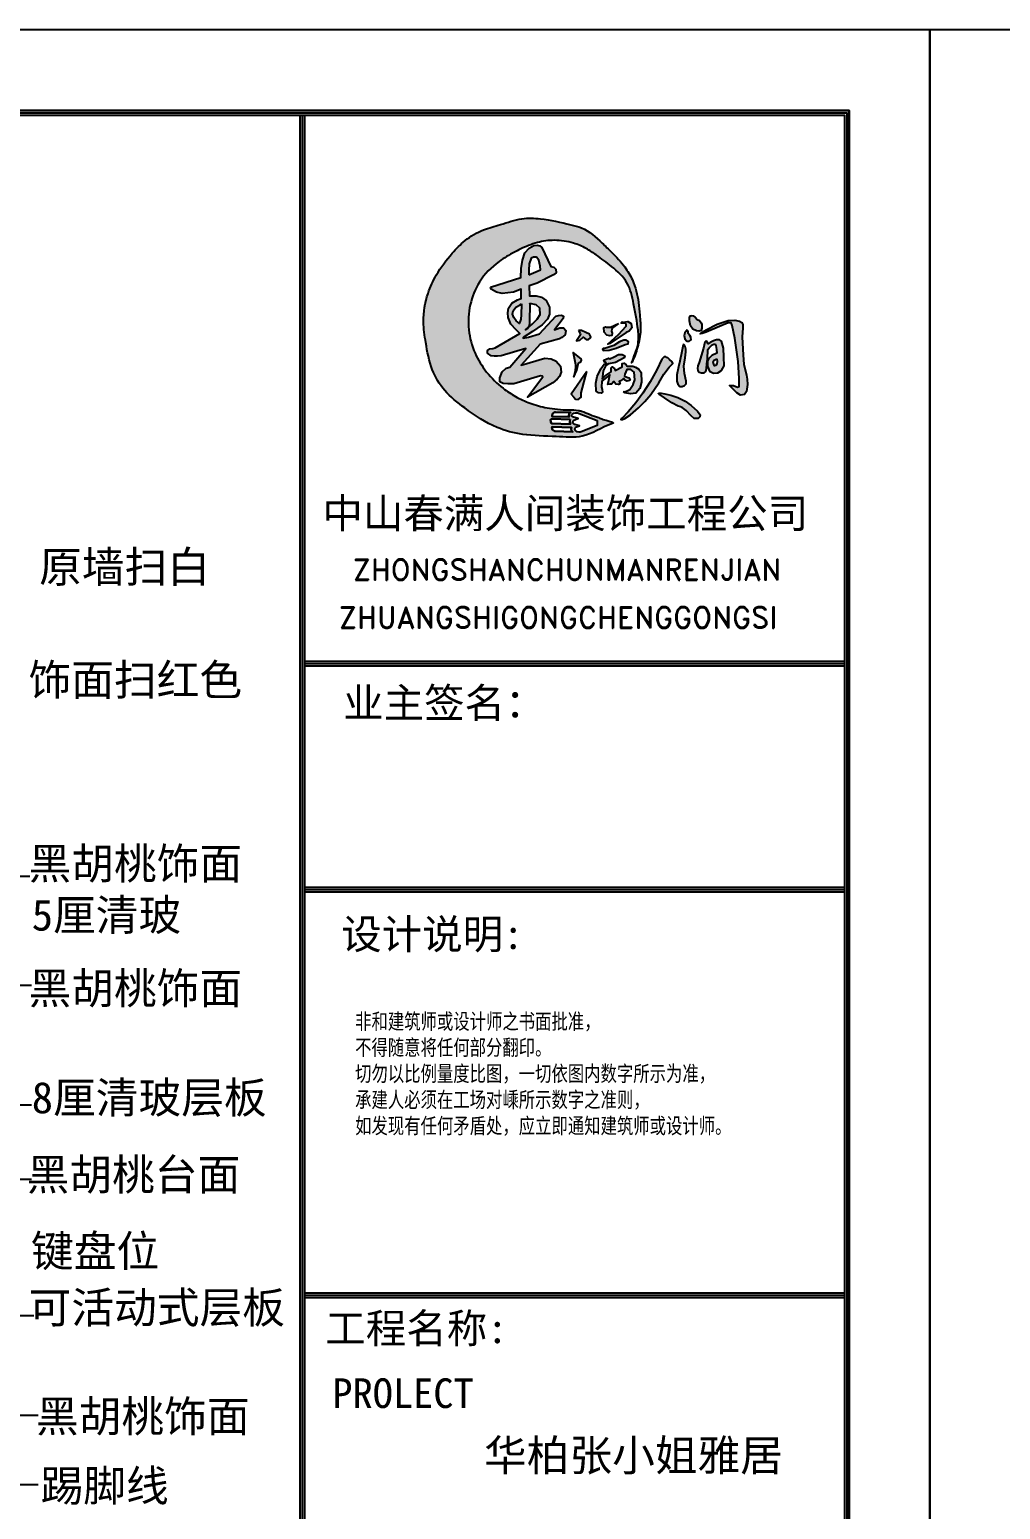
# Model space of a CAD drawing. Header units: millimetres. Extents: x 71641 to 191108, y -23091 to 29972.
# Drawn here: x 164627 to 167417, y -5391 to -1139 of the extents above; entities that cross this region are included whole.
import ezdxf

# ---------------------------------------------------------------- set-up
doc = ezdxf.new("R2010")
doc.units = ezdxf.units.MM
doc.layers.add('00', color=1, linetype='Continuous')
doc.layers.add('家', color=1, linetype='Continuous')
doc.styles.add('2121212', font='SIMFANG.TTF', dxfattribs={"height": 180})
doc.styles.add('30', font='SimSun.ttf', dxfattribs={"height": 75})
doc.styles.add('ROMAND', font='romand.shx', dxfattribs={"height": 100})
doc.styles.add('STYLE-50B', font='SimSun.ttf', dxfattribs={"width": 0.766, "height": 150})
doc.dimstyles.new('30', dxfattribs={"dimscale": 0, "dimtxt": 90, "dimasz": 20, "dimexe": 20, "dimexo": 20, "dimgap": 10, "dimtad": 1, "dimdec": 0, "dimzin": 0, "dimdsep": 46, "dimtxsty": '30', "dimblk": 'ARCHTICK', "dimcen": 20, "dimdle": 10, "dimclrd": 8, "dimclre": 8, "dimclrt": 2, "dimadec": 0, "dimazin": 0, "dimtfac": 1, "dimtdec": 0, "dimtmove": 2, "dimatfit": 3, "dimldrblk": 'DOT', "dimfxl": 0, "dimtolj": 2, "dimtzin": 0, "dimlwd": -1, "dimarcsym": 0})

# ---------------------------------------------------------------- blocks, each defined once
blk = doc.blocks.new('_ARCHTICK')
at = {"color": 0, "linetype": 'ByBlock', "const_width": 0.15}
blk.add_lwpolyline([(-0.5, -0.5), (0.5, 0.5)], dxfattribs=at)
blk = doc.blocks.new('DOT')
at = {"color": 0, "linetype": 'ByBlock'}
blk.add_line((-0.5, 0), (-1, 0), dxfattribs=at)
at = {"color": 0, "linetype": 'ByBlock', "const_width": 0.5}
blk.add_lwpolyline([(-0.25, 0, 1), (0.25, 0, 1)], format="xyb", close=True, dxfattribs=at)

msp = doc.modelspace()

# ---------------------------------------------------------------- hatches: boundary and pattern name
at = {"lineweight": -2}
h = msp.add_hatch(color=8, dxfattribs=at)
edge = h.paths.add_edge_path()
edge.add_spline(control_points=[(166051.6, -2206.6), (166042, -2202.6), (166019.8, -2191.8), (165980.6, -2165.9), (165939.4, -2124.9), (165915.5, -2087.1), (165906.6, -2066.8), (165906.3, -2065.9)], knot_values=[22078.908695, 22078.908695, 22078.908695, 22078.908695, 22412.037046, 22864.417059, 23573.352389, 24248.663515, 24278.339872, 24278.339872, 24278.339872, 24278.339872], degree=3, periodic=0)
edge.add_line((165906.3, -2065.9), (165774, -2081))
edge.add_spline(control_points=[(165774, -2081), (165776.7, -2092.8), (165786.6, -2126.7), (165818.3, -2180.5), (165885.6, -2233.2), (165958.4, -2282.1), (166021.3, -2298.9), (166048.7, -2302.5), (166050.9, -2302.8)], knot_values=[12526.980967, 12526.980967, 12526.980967, 12526.980967, 12912.76376, 13656.443057, 14467.926065, 15619.199217, 16432.672519, 16505.49519, 16505.49519, 16505.49519, 16505.49519], degree=3, periodic=0)
edge.add_line((166050.9, -2302.8), (166051.6, -2206.6))
edge = h.paths.add_edge_path()
edge.add_spline(control_points=[(165906.3, -2065.9), (165897.4, -2045.3), (165885.5, -1999.9), (165889.7, -1929.1), (165910.2, -1877.6), (165928, -1852.7), (165932.4, -1847.2)], knot_values=[24278.339872, 24278.339872, 24278.339872, 24278.339872, 24990.75798, 25753.853245, 26502.771788, 26725.483087, 26725.483087, 26725.483087, 26725.483087], degree=3, periodic=0)
edge.add_line((165932.4, -1847.2), (165844.9, -1777.6))
edge.add_spline(control_points=[(165844.9, -1777.6), (165843.9, -1778.8), (165825.6, -1799.4), (165797.2, -1836.9), (165766.7, -1903.4), (165755.4, -1971), (165764.7, -2032.6), (165770.6, -2066.9), (165774, -2081)], knot_values=[9052.726852, 9052.726852, 9052.726852, 9052.726852, 9101.944213, 9929.860353, 10544.164147, 11423.717054, 12065.484855, 12526.980967, 12526.980967, 12526.980967, 12526.980967], degree=3, periodic=0)
edge.add_line((165774, -2081), (165906.3, -2065.9))
edge = h.paths.add_edge_path()
edge.add_spline(control_points=[(165932.4, -1847.2), (165945, -1831.3), (165972.8, -1805.2), (166010.6, -1783.1), (166047.2, -1764.7), (166084.5, -1748.8), (166134.6, -1742.1), (166167, -1746.2), (166182.3, -1750.2)], knot_values=[26725.483087, 26725.483087, 26725.483087, 26725.483087, 27368.223838, 27920.784045, 28117.800611, 28678.884262, 29205.082751, 29708.300033, 29708.300033, 29708.300033, 29708.300033], degree=3, periodic=0)
edge.add_line((166182.3, -1750.2), (166194.6, -1702.4))
edge.add_spline(control_points=[(166194.6, -1702.4), (166190.5, -1701.4), (166157.3, -1693.8), (166107.6, -1681.3), (166037.7, -1679.2), (165984.6, -1698.8), (165927.4, -1712.8), (165880.9, -1740.4), (165855.4, -1766), (165844.9, -1777.6)], knot_values=[5035.937639, 5035.937639, 5035.937639, 5035.937639, 5168.823273, 6115.22021, 6678.484335, 7362.56903, 7901.570556, 8555.150084, 9052.726852, 9052.726852, 9052.726852, 9052.726852], degree=3, periodic=0)
edge.add_line((165844.9, -1777.6), (165932.4, -1847.2))
edge = h.paths.add_edge_path()
edge.add_spline(control_points=[(166182.3, -1750.2), (166185, -1750.9), (166200.4, -1755.2), (166225.6, -1766), (166261.4, -1790), (166302.1, -1820.3), (166349.6, -1862.7), (166364.3, -1931.7), (166373.9, -1984), (166377.3, -2019.7), (166376.2, -2041.2), (166373.5, -2056), (166353.7, -2104.2), (166358.4, -2094.2), (166364.8, -2080.5), (166375.4, -2050.4), (166385.3, -2004.5), (166380.3, -1961.2), (166377.2, -1912.5), (166364.7, -1864.3), (166336.4, -1816), (166304.4, -1782.5), (166264, -1744.5), (166231, -1712.8), (166201, -1704), (166194.6, -1702.4)], knot_values=[29708.300033, 29708.300033, 29708.300033, 29708.300033, 29797.016202, 30219.334531, 30576.066107, 31166.961224, 31854.609826, 32527.805429, 33346.145394, 33558.688985, 33686.826136, 33998.293275, 34349.980564, 34349.980564, 34349.980564, 34833.989407, 35367.457213, 35826.6748, 36215.832047, 36925.939156, 37388.482191, 37988.741176, 38391.375961, 39174.849041, 39385.918203, 39385.918203, 39385.918203, 39385.918203], degree=3, periodic=0)
edge.add_line((166194.6, -1702.4), (166182.3, -1750.2))
h = msp.add_hatch(color=8, dxfattribs=at)
h.paths.add_polyline_path([(166111.7, -1917), (166097.9, -1907.5), (166083.1, -1904), (166064, -1904), (166063.2, -1875.4), (166085.7, -1867.6), (166132.6, -1843.3), (166140.4, -1837.3), (166139.5, -1826.9), (166133.4, -1821.7), (166124.8, -1819.9), (166099.6, -1765.3), (166093.5, -1760.1), (166085.7, -1758.4), (166076.2, -1759.2), (166063.2, -1767), (166050.1, -1780), (166043.2, -1800.9), (166039.7, -1825.1), (166038.9, -1851.1), (165952.1, -1878.9), (165953.8, -1884.9), (165968.6, -1893.6), (165985.1, -1897.1), (166001.6, -1895.4), (166018, -1892.8), (166039.7, -1884.9), (166039.7, -1911), (166029.3, -1915.3), (166012.8, -1924.8), (166003.3, -1938.7), (166001.6, -1952.6), (166002.4, -1966.4), (166010.2, -1984.7), (166025, -2001.1), (166036.3, -2011.5), (165965.1, -2053.1), (165958.2, -2054.9), (165949.5, -2055.7), (165943.4, -2060.9), (165943.4, -2068.7), (165953.8, -2075.7), (165963.4, -2077.4), (165972.1, -2077.4), (165982.5, -2075.7), (166052.8, -2054.9), (166007.6, -2108.6), (165996.4, -2111.2), (165985.1, -2122.5), (165979, -2139.8), (165979, -2151.1), (165987.7, -2155.4), (166001.6, -2156.3), (166018.9, -2156.3), (166095.3, -2133.8), (166101.3, -2134.6), (166102.2, -2136.4), (166058, -2194.5), (166130.8, -2153.7), (166143, -2143.3), (166149.9, -2135.5), (166155.1, -2123.4), (166152.5, -2106), (166140.4, -2091.3), (166125.6, -2084.4), (166107.4, -2082.6), (166039.7, -2103.4), (166039.7, -2102.6), (166094.4, -2042.7), (166149.9, -2027.1), (166156.9, -2023.7), (166166.4, -2015.9), (166168.1, -2002.9), (166161.2, -1995.9), (166150.8, -1995.9), (166135.2, -2001.1), (166160.3, -1969), (166161.2, -1962.1), (166156, -1959.5), (166147.3, -1960.4), (166139.5, -1962.1), (166092.7, -2013.3), (166060.6, -2022.8), (166045.8, -2025.4), (166045.8, -2023.7), (166072.7, -2006.3), (166100.5, -1987.3), (166115.2, -1970.8), (166121.3, -1956), (166121.3, -1936.1)])
h.paths.add_polyline_path([(166093.5, -1939.6), (166094.4, -1957.8), (166085.7, -1970.8), (166071, -1984.7), (166061.9, -1992.5), (166058.8, -1996.8), (166051.9, -2001.1), (166061.9, -1992.5), (166063.2, -1990.7), (166064, -1979.4), (166064.9, -1924.8), (166064.9, -1925.7), (166083.1, -1930)], flags=16)
h.paths.add_polyline_path([(166039.7, -1958.6), (166038.9, -1970.8), (166036.3, -1979.4), (166035.4, -1982.9), (166025, -1976), (166018.9, -1966.4), (166015.4, -1956), (166017.2, -1946.5), (166024.1, -1936.1), (166037.1, -1929.2), (166040.6, -1926.6)], flags=16)
h.paths.add_polyline_path([(166062.3, -1843.3), (166061.4, -1829.5), (166063.2, -1811.3), (166068.4, -1795.6), (166075.3, -1793), (166084, -1793), (166090.9, -1801.7), (166094.4, -1818.2), (166095.3, -1828.6)], flags=16)
h = msp.add_hatch(color=8, dxfattribs=at)
h.paths.add_polyline_path([(166339.1, -2043.6), (166347.7, -2041.9), (166348.6, -2035.8), (166347.7, -2034.9), (166340.8, -2031.5), (166334.7, -2031.5), (166322.6, -2035.8), (166306.1, -2046.2), (166286.1, -2053.1), (166279.2, -2054.9), (166275.7, -2054.9), (166273.1, -2056.6), (166275.7, -2060.9), (166293.1, -2060.1), (166313, -2054)])
h.paths.add_polyline_path([(166319.1, -2015), (166288.7, -2042.7), (166294.8, -2041), (166341.7, -2008.9), (166350.3, -2005.5), (166358.2, -1995.9), (166356.4, -1982.9), (166346, -1977.7), (166330.7, -1979.8), (166326.9, -1982), (166341.7, -1983), (166341.7, -1990.7)])
h.paths.add_polyline_path([(166286.1, -2016.7), (166294.8, -2018.5), (166300, -2017.6), (166300.9, -2010.7), (166299.2, -2005.5), (166300, -1999.4), (166305.2, -1994.2), (166319.1, -1982.9), (166296.5, -1993.3), (166293.1, -1994.2), (166285.3, -1994.2), (166281.8, -1992.5), (166277.5, -1995.1), (166278.3, -2008.1)])
h.paths.add_polyline_path([(166225.4, -2008.9), (166213.3, -2002.9), (166204.6, -2002.9), (166209.8, -2011.5), (166210.7, -2015.9), (166198.5, -2033.2), (166208.1, -2031.5), (166217.6, -2022.8), (166226.3, -2028.9), (166233.2, -2028.9), (166239.3, -2024.5), (166240.2, -2021.1), (166235.8, -2014.1)])
h.paths.add_polyline_path([(166189, -2067), (166189, -2067.9), (166195.9, -2100.8), (166195.9, -2106), (166195, -2119), (166191.6, -2136.4), (166200.2, -2117.3), (166204.6, -2096.5), (166211.5, -2093), (166213.3, -2088.7), (166212.4, -2085.2)])
h.paths.add_polyline_path([(166183.8, -2185.8), (166190.7, -2194.5), (166195.9, -2200.5), (166203.7, -2201.4), (166212.4, -2195.3), (166212.4, -2182.3), (166228.9, -2121.6)])
h.paths.add_polyline_path([(166335.6, -2081.8), (166338.2, -2075.7), (166330.4, -2072.2), (166320, -2072.2), (166307, -2079.2), (166294.8, -2084.4), (166290.5, -2082.6), (166277.5, -2088.7), (166279.2, -2093), (166284.4, -2096.5), (166282.7, -2099.1), (166278.3, -2100), (166268.8, -2113.8), (166258.4, -2135.5), (166254, -2154.6), (166254.9, -2178), (166261.8, -2182.3), (166269.7, -2183.2), (166273.1, -2180.6), (166272.3, -2172.8), (166270.5, -2165.8), (166271.4, -2148.5), (166294.8, -2130.3), (166291.3, -2145.9), (166288.7, -2158.9), (166294.8, -2158), (166299.2, -2157.2), (166306.1, -2149.4), (166312.2, -2157.2), (166320, -2158.9), (166324.3, -2155.4), (166321.7, -2150.2), (166325.2, -2147.6), (166331.3, -2144.2), (166333.9, -2141.6), (166338.2, -2145.9), (166343.4, -2148.5), (166351.2, -2146.8), (166352.9, -2143.3), (166350.3, -2139.8), (166346, -2138.1), (166336.5, -2134.6), (166338.2, -2128.6), (166343.4, -2115.6), (166354.7, -2115.6), (166364.2, -2123.4), (166366.8, -2145), (166361.6, -2158.9), (166352.1, -2172.8), (166342.5, -2178), (166333.9, -2179.7), (166339.1, -2182.3), (166353.8, -2184.9), (166369.4, -2183.2), (166380.7, -2170.2), (166385.9, -2152), (166384.2, -2124.2), (166378.1, -2114.7), (166368.6, -2108.6), (166360.8, -2106), (166344.3, -2106), (166341.7, -2101.7), (166335.6, -2097.4), (166330.4, -2098.2), (166330.4, -2100.8), (166330.4, -2107.8), (166310.4, -2118.2), (166308.7, -2113.8), (166300.9, -2107.8), (166298.3, -2110.4), (166298.3, -2113.8), (166298.3, -2122.5), (166280.9, -2133.8), (166272.3, -2142.4), (166273.1, -2136.4), (166275.7, -2119), (166283.5, -2104.3), (166290.5, -2099.1), (166311.3, -2095.6)])
h = msp.add_hatch(color=8, dxfattribs=at)
h.paths.add_polyline_path([(166389.7, -2183), (166369.8, -2210.7), (166347.3, -2237), (166329.2, -2255.8), (166327.4, -2256.9), (166326.2, -2258.8), (166330.7, -2259.5), (166337.9, -2255.8), (166353.6, -2245.6), (166377.3, -2225.4), (166395.3, -2207.4), (166412.2, -2187.1), (166435.8, -2154.1), (166450.1, -2129), (166464.7, -2108.4), (166475.6, -2098.2), (166474.8, -2095.6), (166461.7, -2082.1), (166457.6, -2080.6), (166455.7, -2079.1), (166450.9, -2079.1), (166447.5, -2081.7), (166444.5, -2085.8), (166429.8, -2116.6), (166410.7, -2151.1)])
h.paths.add_polyline_path([(166470, -2189), (166453.1, -2184.9), (166442.2, -2183), (166434.7, -2183), (166434.3, -2184.5), (166436.2, -2186), (166452, -2196.9), (166472.6, -2211.5), (166491.4, -2221.2), (166497.4, -2222.4), (166502.7, -2225), (166513.5, -2233.2), (166528.2, -2248.3), (166536.8, -2255.8), (166544.3, -2256.1), (166548.4, -2255.8), (166553.3, -2251.6), (166554.1, -2245.3), (166546.6, -2235.1), (166528.5, -2219), (166511.3, -2206.6), (166490.3, -2195.7)])
h.paths.add_polyline_path([(166487.6, -2149.2), (166490, -2158), (166495.4, -2164.3), (166502.2, -2164.7), (166509.4, -2161.8), (166514.3, -2157), (166514.3, -2148.8), (166508.9, -2126.5), (166507.5, -2106.1), (166510.9, -2081.4), (166512.8, -2064.9), (166512.8, -2056.7), (166510.9, -2049.4), (166508.9, -2045.1), (166507, -2043.6), (166505.1, -2044.6), (166501.2, -2063.5), (166495.4, -2091.6), (166491.5, -2108.1), (166487.6, -2130.3)])
h.paths.add_polyline_path([(166527.4, -2022.3), (166524.5, -2018), (166519.6, -2012.1), (166520.1, -2007.3), (166519.1, -2004.4), (166517.2, -2002.5), (166514.1, -2003.7), (166513.3, -2006.3), (166510.4, -2009.7), (166508, -2017.5), (166509.9, -2027.6), (166515.7, -2033.9), (166522.5, -2034.4), (166527.9, -2030.1)])
h.paths.add_polyline_path([(166526.4, -1989.9), (166533.2, -1999.1), (166543.4, -2004.4), (166551.1, -2005.4), (166556.9, -2002.9), (166558.9, -1996.2), (166558.9, -1986), (166556.9, -1981.6), (166552.1, -1974.8), (166545.3, -1971.5), (166540, -1965.2), (166534.2, -1960.8), (166528.8, -1960.3), (166528.8, -1961.3), (166525.4, -1960.8), (166524, -1964.2), (166523.5, -1975.8)])
h.paths.add_polyline_path([(166653.9, -2025.2), (166663.1, -2092.6), (166666.5, -2141.5), (166666, -2164.3), (166661.7, -2165.7), (166650, -2161.4), (166643.2, -2160.9), (166638.4, -2161.8), (166651, -2173.5), (166659.2, -2182.7), (166670.4, -2189), (166682, -2187), (166687.8, -2178.3), (166689.8, -2158.4), (166689.3, -2143.4), (166686.9, -2131.3), (166680.1, -2099.8), (166677.7, -2074.2), (166675.2, -2021.3), (166676.7, -1996.2), (166676.7, -1986), (166674.3, -1980.7), (166667.5, -1976.3), (166653.9, -1973.9), (166634.5, -1974.8), (166603, -1985.5), (166571, -2001), (166557.9, -2008.8), (166554.6, -2013), (166560.3, -2012.1), (166571.5, -2008.3), (166634.5, -1981.6), (166639.8, -1981.1), (166643.2, -1981.1), (166646.6, -1988.9)])
h.paths.add_polyline_path([(166575.9, -2058.2), (166580.2, -2052.8), (166588.9, -2044.6), (166593.8, -2042.7), (166597.2, -2042.7), (166599.6, -2046.1), (166601.5, -2058.2), (166602.5, -2068.8), (166588, -2075.6), (166577.8, -2084.3), (166574.9, -2091.6), (166574.9, -2106.1), (166580.7, -2119.7), (166592.8, -2126), (166604.9, -2125), (166615.6, -2118.2), (166622.9, -2105.2), (166622.4, -2079.5), (166620.9, -2054.3), (166615.1, -2034.4), (166609.3, -2030.6), (166601.5, -2030.1), (166592.8, -2033), (166583.1, -2037.8), (166576.8, -2041.2), (166574.4, -2036.4), (166572, -2033.9), (166568.6, -2034.9), (166567.6, -2036.4), (166566.2, -2040.7), (166563.7, -2053.8), (166551.1, -2095.5), (166547.2, -2105.2), (166546.3, -2112.9), (166547.2, -2117.8), (166551.1, -2122.6), (166558.4, -2124.5), (166565.7, -2124.5), (166570, -2120.7), (166572.5, -2112.9), (166573.4, -2099.3), (166574.9, -2085.8)])
h.paths.add_polyline_path([(166594.8, -2088.2), (166591.4, -2094), (166593.3, -2100.3), (166595.7, -2105.2), (166599.1, -2104.2), (166602, -2099.3), (166603, -2092.6), (166602.5, -2084.8)], flags=17)
h = msp.add_hatch(color=8, dxfattribs=at)
edge = h.paths.add_edge_path()
edge.add_spline(control_points=[(166050.9, -2302.8), (166080.5, -2306.5), (166134.7, -2306.4), (166225.6, -2315.4), (166269.2, -2282.7), (166307.7, -2268.2), (166279.6, -2260.5), (166267.1, -2255.4), (166237.1, -2244.8), (166218.8, -2236.5), (166198.6, -2231.4), (166175.2, -2231.9), (166145.3, -2229.9), (166107.4, -2225.2), (166076.6, -2216.6), (166056.3, -2208.6), (166051.6, -2206.6)], knot_values=[16505.49519, 16505.49519, 16505.49519, 16505.49519, 17462.307767, 18254.424733, 19263.770823, 19286.294409, 19393.463502, 19769.722666, 20039.931175, 20323.71298, 20426.202415, 20700.644692, 21064.187457, 21384.09699, 21917.120996, 22078.908695, 22078.908695, 22078.908695, 22078.908695], degree=3, periodic=0)
edge.add_line((166051.6, -2206.6), (166050.9, -2302.8))
h.paths.add_polyline_path([(166124.8, -2265.6), (166124.5, -2260), (166127.5, -2257.3), (166180.7, -2259.1), (166180.3, -2261), (166179.7, -2265), (166179.5, -2267), (166181.6, -2272.3), (166126.6, -2270.6)], flags=16)
h.paths.add_polyline_path([(166128.7, -2280.6), (166184.3, -2282), (166183.8, -2284.2), (166183.4, -2286.4), (166184.1, -2288.6), (166184.8, -2290.8), (166186.8, -2292.6), (166188.7, -2294.4), (166137.5, -2292.6, -0.485719)], flags=16)
h.paths.add_polyline_path([(166129.2, -2250.6, -0.499354), (166138.7, -2238.2), (166181, -2238.5), (166181.3, -2238.2), (166181.3, -2238.5), (166179.4, -2240.1), (166177.5, -2242), (166176.9, -2247.9), (166177.8, -2251.2, -0.17168), (166176.9, -2251.4)], flags=16)
h.paths.add_polyline_path([(166184.9, -2248.8), (166185.4, -2245), (166187.9, -2242.4), (166191, -2240.6), (166195.5, -2239.6), (166200.1, -2240), (166201.6, -2240), (166258.4, -2261.7), (166258.7, -2276.4), (166212.5, -2294.4), (166209.2, -2295.2), (166206.9, -2295.4), (166201.2, -2294.3), (166196.3, -2291.1), (166194, -2286.7), (166194.9, -2282.7), (166198.4, -2280.6), (166207.5, -2277.6), (166194.3, -2273.5), (166190.3, -2271), (166188.1, -2266.7), (166188.9, -2262.9), (166192.2, -2260.9), (166197.9, -2258.4), (166203.7, -2255.9), (166187.8, -2251.4)], flags=16)

# ---------------------------------------------------------------- linework, layer by layer
at = {"color": 3, "lineweight": -2}
for p, q in [((166981.9, -1371.3), (155500.3, -1371.3)), ((165405, -9377.5), (165405, -1384.7)), ((165411.7, -9377.5), (165411.7, -1384.7)), ((165418.4, -9377.5), (165418.4, -1384.7)), ((166981.9, -9390.9), (166981.9, -1371.3))]:
    msp.add_line(p, q, dxfattribs=at)
at = {"color": 8, "lineweight": -2}
for p, q in [((165418.4, -2953.5), (166968.5, -2953.5)), ((165418.4, -2960.2), (166968.5, -2960.2)), ((165418.4, -2966.8), (166968.5, -2966.8)), ((165418.4, -3602.4), (166968.5, -3602.4)), ((165418.4, -3609.1), (166968.5, -3609.1)), ((165418.4, -3615.8), (166968.5, -3615.8)), ((165418.4, -4768.8), (166968.5, -4768.8)), ((165418.4, -4775.5), (166968.5, -4775.5)), ((165418.4, -4782.2), (166968.5, -4782.2))]:
    msp.add_line(p, q, dxfattribs=at)
at = {"color": 3, "lineweight": -2}
for points in [[(155500.3, -1371.3), (166981.9, -1371.3), (166981.9, -9390.9), (155500.3, -9390.9)], [(155506.8, -1377.8), (166975.4, -1377.8), (166975.4, -9384.4), (155506.8, -9384.4)], [(155513.3, -1384.3), (166968.9, -1384.3), (166968.9, -9377.9), (155513.3, -9377.9)]]:
    msp.add_lwpolyline(points, close=True, dxfattribs=at)
at = {"color": 8, "lineweight": -2}
for points in [[(165952.1, -1878.9), (166038.9, -1851.1), (166039.7, -1825.1), (166043.2, -1800.9), (166050.1, -1780), (166063.2, -1767), (166076.2, -1759.2), (166085.7, -1758.4), (166093.5, -1760.1), (166099.6, -1765.3), (166124.8, -1819.9), (166133.4, -1821.7), (166139.5, -1826.9), (166140.4, -1837.3), (166132.6, -1843.3), (166085.7, -1867.6), (166063.2, -1875.4), (166064, -1904), (166083.1, -1904), (166097.9, -1907.5), (166111.7, -1917), (166121.3, -1936.1), (166121.3, -1956), (166115.2, -1970.8), (166100.5, -1987.3), (166072.7, -2006.3), (166045.8, -2023.7), (166045.8, -2025.4), (166060.6, -2022.8), (166092.7, -2013.3), (166139.5, -1962.1), (166147.3, -1960.4), (166156, -1959.5), (166161.2, -1962.1), (166160.3, -1969), (166135.2, -2001.1), (166150.8, -1995.9), (166161.2, -1995.9), (166168.1, -2002.9), (166166.4, -2015.9), (166156.9, -2023.7), (166149.9, -2027.1), (166094.4, -2042.7), (166039.7, -2102.6), (166039.7, -2103.4), (166107.4, -2082.6), (166125.6, -2084.4), (166140.4, -2091.3), (166152.5, -2106), (166155.1, -2123.4), (166149.9, -2135.5), (166143, -2143.3), (166130.8, -2153.7), (166058, -2194.5), (166102.2, -2136.4), (166101.3, -2134.6), (166095.3, -2133.8), (166018.9, -2156.3), (166001.6, -2156.3), (165987.7, -2155.4), (165979, -2151.1), (165979, -2139.8), (165985.1, -2122.5), (165996.4, -2111.2), (166007.6, -2108.6), (166052.8, -2054.9), (165982.5, -2075.7), (165972.1, -2077.4), (165963.4, -2077.4), (165953.8, -2075.7), (165943.4, -2068.7), (165943.4, -2060.9), (165949.5, -2055.7), (165958.2, -2054.9), (165965.1, -2053.1), (166036.3, -2011.5), (166025, -2001.1), (166010.2, -1984.7), (166002.4, -1966.4), (166001.6, -1952.6), (166003.3, -1938.7), (166012.8, -1924.8), (166029.3, -1915.3), (166039.7, -1911), (166039.7, -1884.9), (166018, -1892.8), (166001.6, -1895.4), (165985.1, -1897.1), (165968.6, -1893.6), (165953.8, -1884.9)], [(166062.3, -1843.3), (166095.3, -1828.6), (166094.4, -1818.2), (166090.9, -1801.7), (166084, -1793), (166075.3, -1793), (166068.4, -1795.6), (166063.2, -1811.3), (166061.4, -1829.5)], [(166040.6, -1926.6), (166039.7, -1958.6), (166038.9, -1970.8), (166036.3, -1979.4), (166035.4, -1982.9), (166025, -1976), (166018.9, -1966.4), (166015.4, -1956), (166017.2, -1946.5), (166024.1, -1936.1), (166037.1, -1929.2)], [(166064.9, -1924.8), (166064, -1979.4), (166063.2, -1990.7), (166058.8, -1996.8), (166051.9, -2001.1), (166071, -1984.7), (166085.7, -1970.8), (166094.4, -1957.8), (166093.5, -1939.6), (166083.1, -1930), (166064.9, -1925.7)], [(166319.1, -1982.9), (166305.2, -1994.2), (166300, -1999.4), (166299.2, -2005.5), (166300.9, -2010.7), (166300, -2017.6), (166294.8, -2018.5), (166286.1, -2016.7), (166278.3, -2008.1), (166277.5, -1995.1), (166281.8, -1992.5), (166285.3, -1994.2), (166293.1, -1994.2), (166296.5, -1993.3)], [(166326.9, -1980.3), (166346, -1977.7), (166356.4, -1982.9), (166358.2, -1995.9), (166350.3, -2005.5), (166341.7, -2008.9), (166294.8, -2041), (166288.7, -2042.7), (166319.1, -2015), (166341.7, -1990.7), (166341.7, -1984.7), (166339.9, -1982.9), (166326.9, -1982), (166331.3, -1979.4)], [(166528.8, -1960.3), (166534.2, -1960.8), (166540, -1965.2), (166545.3, -1971.5), (166552.1, -1974.8), (166556.9, -1981.6), (166558.9, -1986), (166558.9, -1996.2), (166556.9, -2002.9), (166551.1, -2005.4), (166543.4, -2004.4), (166533.2, -1999.1), (166526.4, -1989.9), (166523.5, -1975.8), (166524, -1964.2), (166525.4, -1960.8), (166528.8, -1961.3)], [(166554.5, -2013.1), (166557.9, -2008.8), (166571, -2001), (166603, -1985.5), (166634.5, -1974.8), (166653.9, -1973.9), (166667.5, -1976.3), (166674.3, -1980.7), (166676.7, -1986), (166676.7, -1996.2), (166675.2, -2021.3), (166677.7, -2074.2), (166680.1, -2099.8), (166686.9, -2131.3), (166689.3, -2143.4), (166689.8, -2158.4), (166687.8, -2178.3), (166682, -2187), (166670.4, -2189), (166659.2, -2182.7), (166651, -2173.5), (166638.4, -2161.8), (166643.2, -2160.9), (166650, -2161.4), (166661.7, -2165.7), (166666, -2164.3), (166666.5, -2141.5), (166663.1, -2092.6), (166653.9, -2025.2), (166646.6, -1988.9), (166643.2, -1981.1), (166639.8, -1981.1), (166634.5, -1981.6), (166571.5, -2008.3), (166560.3, -2012.1), (166554, -2013.1)], [(166204.6, -2002.9), (166209.8, -2011.5), (166210.7, -2015.9), (166198.5, -2033.2), (166208.1, -2031.5), (166217.6, -2022.8), (166226.3, -2028.9), (166233.2, -2028.9), (166239.3, -2024.5), (166240.2, -2021.1), (166235.8, -2014.1), (166225.4, -2008.9), (166213.3, -2002.9)], [(166347.7, -2034.9), (166340.8, -2031.5), (166334.7, -2031.5), (166322.6, -2035.8), (166306.1, -2046.2), (166286.1, -2053.1), (166279.2, -2054.9), (166275.7, -2054.9), (166273.1, -2056.6), (166275.7, -2060.9), (166293.1, -2060.1), (166313, -2054), (166339.1, -2043.6), (166347.7, -2041.9), (166348.6, -2035.8)], [(166514.3, -2002.9), (166513.3, -2006.3), (166510.4, -2009.7), (166508, -2017.5), (166509.9, -2027.6), (166515.7, -2033.9), (166522.5, -2034.4), (166527.9, -2030.1), (166527.4, -2022.3), (166524.5, -2018), (166519.6, -2012.1), (166520.1, -2007.3), (166519.1, -2004.4), (166517.2, -2002.5), (166514.8, -2003.4)], [(166568.6, -2034.9), (166567.6, -2036.4), (166566.2, -2040.7), (166563.7, -2053.8), (166551.1, -2095.5), (166547.2, -2105.2), (166546.3, -2112.9), (166547.2, -2117.8), (166551.1, -2122.6), (166558.4, -2124.5), (166565.7, -2124.5), (166570, -2120.7), (166572.5, -2112.9), (166573.4, -2099.3), (166574.9, -2085.8), (166575.9, -2058.2), (166580.2, -2052.8), (166588.9, -2044.6), (166593.8, -2042.7), (166597.2, -2042.7), (166599.6, -2046.1), (166601.5, -2058.2), (166602.5, -2068.8), (166588, -2075.6), (166577.8, -2084.3), (166574.9, -2091.6), (166574.9, -2106.1), (166580.7, -2119.7), (166592.8, -2126), (166604.9, -2125), (166615.6, -2118.2), (166622.9, -2105.2), (166622.4, -2079.5), (166620.9, -2054.3), (166615.1, -2034.4), (166609.3, -2030.6), (166601.5, -2030.1), (166592.8, -2033), (166583.1, -2037.8), (166576.8, -2041.2), (166574.4, -2036.4), (166572, -2033.9)], [(166189, -2067.9), (166195.9, -2100.8), (166195.9, -2106), (166195, -2119), (166191.6, -2136.4), (166200.2, -2117.3), (166204.6, -2096.5), (166211.5, -2093), (166213.3, -2088.7), (166212.4, -2085.2), (166189, -2067)], [(166333.9, -2179.7), (166342.5, -2178), (166352.1, -2172.8), (166361.6, -2158.9), (166366.8, -2145), (166364.2, -2123.4), (166354.7, -2115.6), (166343.4, -2115.6), (166338.2, -2128.6), (166336.5, -2134.6), (166346, -2138.1), (166350.3, -2139.8), (166352.9, -2143.3), (166351.2, -2146.8), (166343.4, -2148.5), (166338.2, -2145.9), (166333.9, -2141.6), (166331.3, -2144.2), (166325.2, -2147.6), (166321.7, -2150.2), (166324.3, -2155.4), (166320, -2158.9), (166312.2, -2157.2), (166306.1, -2149.4), (166299.2, -2157.2), (166294.8, -2158), (166288.7, -2158.9), (166291.3, -2145.9), (166294.8, -2130.3), (166271.4, -2148.5), (166270.5, -2165.8), (166272.3, -2172.8), (166273.1, -2180.6), (166269.7, -2183.2), (166261.8, -2182.3), (166254.9, -2178), (166254, -2154.6), (166258.4, -2135.5), (166268.8, -2113.8), (166278.3, -2100), (166282.7, -2099.1), (166284.4, -2096.5), (166279.2, -2093), (166277.5, -2088.7), (166290.5, -2082.6), (166294.8, -2084.4), (166307, -2079.2), (166320, -2072.2), (166330.4, -2072.2), (166338.2, -2075.7), (166335.6, -2081.8), (166311.3, -2095.6), (166290.5, -2099.1), (166283.5, -2104.3), (166275.7, -2119), (166273.1, -2136.4), (166272.3, -2142.4), (166280.9, -2133.8), (166298.3, -2122.5), (166298.3, -2113.8), (166298.3, -2110.4), (166300.9, -2107.8), (166308.7, -2113.8), (166310.4, -2118.2), (166330.4, -2107.8), (166330.4, -2100.8), (166330.4, -2098.2), (166335.6, -2097.4), (166341.7, -2101.7), (166344.3, -2106), (166360.8, -2106), (166368.6, -2108.6), (166378.1, -2114.7), (166384.2, -2124.2), (166385.9, -2152), (166380.7, -2170.2), (166369.4, -2183.2), (166353.8, -2184.9), (166339.1, -2182.3)], [(166473.8, -2094.5), (166461.7, -2082.1), (166457.6, -2080.6), (166455.7, -2079.1), (166450.9, -2079.1), (166447.5, -2081.7), (166444.5, -2085.8), (166429.8, -2116.6), (166410.7, -2151.1), (166389.7, -2183), (166369.8, -2210.7), (166347.3, -2237), (166329.2, -2255.8), (166327.4, -2256.9), (166326.2, -2258.8), (166330.7, -2259.5), (166337.9, -2255.8), (166353.6, -2245.6), (166377.3, -2225.4), (166395.3, -2207.4), (166412.2, -2187.1), (166435.8, -2154.1), (166450.1, -2129), (166464.7, -2108.4), (166475.6, -2098.2), (166474.1, -2093.4), (166466.2, -2086.2)], [(166505.1, -2044.6), (166501.2, -2063.5), (166495.4, -2091.6), (166491.5, -2108.1), (166487.6, -2130.3), (166487.6, -2149.2), (166490, -2158), (166495.4, -2164.3), (166502.2, -2164.7), (166509.4, -2161.8), (166514.3, -2157), (166514.3, -2148.8), (166508.9, -2126.5), (166507.5, -2106.1), (166510.9, -2081.4), (166512.8, -2064.9), (166512.8, -2056.7), (166510.9, -2049.4), (166508.9, -2045.1), (166507, -2043.6)], [(166228.9, -2121.6), (166183.8, -2185.8), (166190.7, -2194.5), (166195.9, -2200.5), (166203.7, -2201.4), (166212.4, -2195.3), (166212.4, -2182.3)], [(166602.5, -2084.8), (166603, -2092.6), (166602, -2099.3), (166599.1, -2104.2), (166595.7, -2105.2), (166593.3, -2100.3), (166591.4, -2094), (166594.8, -2088.2), (166602.5, -2084.8)], [(166434.7, -2183), (166442.2, -2183), (166453.1, -2184.9), (166470, -2189), (166490.3, -2195.7), (166511.3, -2206.6), (166528.5, -2219), (166546.6, -2235.1), (166554.1, -2245.3), (166553.3, -2251.6), (166548.4, -2255.8), (166544.3, -2256.1), (166536.8, -2255.8), (166528.2, -2248.3), (166513.5, -2233.2), (166502.7, -2225), (166497.4, -2222.4), (166491.4, -2221.2), (166472.6, -2211.5), (166452, -2196.9), (166436.2, -2186), (166434.3, -2184.5)], [(166181.3, -2238.5), (166179.4, -2240.1), (166177.5, -2242), (166177.2, -2245), (166176.9, -2247.9), (166177.8, -2251.2), (166129.2, -2250.6), (166128.9, -2247.9), (166129.4, -2244.9), (166131.2, -2241.6), (166134.5, -2239.1), (166138.6, -2238.2)], [(166258.4, -2261.7), (166258.7, -2276.4), (166212.5, -2294.4), (166209.2, -2295.2), (166206.9, -2295.4), (166201.2, -2294.3), (166196.3, -2291.1), (166194, -2286.7), (166194.9, -2282.7), (166198.4, -2280.6), (166207.5, -2277.6), (166194.3, -2273.5), (166190.3, -2271), (166188.1, -2266.7), (166188.9, -2262.9), (166192.2, -2260.9), (166197.9, -2258.4), (166203.7, -2255.9), (166187.8, -2251.4), (166184.9, -2248.8), (166185.4, -2245), (166187.9, -2242.4), (166191, -2240.6), (166195.5, -2239.6), (166200.1, -2240), (166201.6, -2240), (166258.4, -2261.7)], [(166180.7, -2259.1), (166179.8, -2262.9), (166179.5, -2267), (166181.6, -2272.3), (166126.6, -2270.6), (166124.8, -2265.6), (166124.5, -2260), (166127.5, -2257.3)], [(166180.7, -2259.1), (166127.5, -2257.3), (166126, -2258.7), (166124.5, -2260), (166124.7, -2264), (166125.7, -2268.1), (166126.6, -2270.6), (166181.6, -2272.3), (166180.6, -2269.7), (166179.5, -2267), (166179.7, -2265), (166180.3, -2261)], [(166184.3, -2282), (166128.7, -2280.6), (166128.3, -2283.1), (166128.7, -2285.8), (166130.1, -2288.7), (166132.4, -2290.9), (166135.4, -2292.3), (166188.7, -2294.4), (166186.8, -2292.6), (166184.8, -2290.8), (166184.1, -2288.6), (166183.4, -2286.4), (166183.8, -2284.2), (166184.3, -2282)]]:
    msp.add_lwpolyline(points, close=True, dxfattribs=at)
for points in [[(166181.3, -2238.5), (166138.7, -2238.2, 0.499354), (166129.2, -2250.6), (166176.9, -2251.4, 0.17168), (166177.8, -2251.2), (166176.9, -2247.9), (166177.5, -2242), (166181.3, -2238.2)], [(166188.7, -2294.4), (166137.5, -2292.6, -0.485719), (166128.7, -2280.6), (166184.3, -2282), (166183.4, -2286.4), (166184.8, -2290.8)]]:
    msp.add_lwpolyline(points, format="xyb", close=True, dxfattribs=at)
at = {"color": 8, "lineweight": -2, "start_tangent": (0.425577, 0.904922), "end_tangent": (0.425577, 0.904922)}
msp.add_spline([(166358.4, -2094.2), (166374.1, -2051.5), (166382.9, -2002.1), (166380.4, -1959), (166377, -1922.6), (166359.3, -1858.2), (166337.4, -1820.6), (166299.8, -1778.6), (166272.5, -1752.4), (166213.4, -1708.4), (166182.3, -1699.5), (166095, -1682.3), (166042.1, -1682.3), (165980, -1699), (165931.6, -1714.1), (165878.6, -1745.1), (165841.9, -1781.1), (165795.9, -1843.9), (165772.2, -1896.6), (165759.2, -1978.3), (165765.8, -2038.2), (165784.5, -2115.7), (165820.3, -2175.7), (165877.7, -2226), (165970.4, -2281.7), (166044.2, -2301.9), (166140.8, -2308.1), (166215.3, -2307.3), (166302.6, -2270.1), (166304.5, -2269.3), (166295.5, -2264.8), (166261.9, -2253.7), (166238.1, -2244.8), (166213.2, -2235.2), (166203.8, -2232.9), (166178.1, -2231.5), (166143.9, -2229.5), (166114.1, -2225.5), (166065.8, -2212.2), (166023.5, -2192.9), (165988, -2169.5), (165940.6, -2122.6), (165907.4, -2068.5), (165889.4, -2001.1), (165893.6, -1929.5), (165920.2, -1864.3), (165976.3, -1805.3), (166020.6, -1778.2), (166037.1, -1769.9), (166086.3, -1750.7), (166135.3, -1744.2), (166190.3, -1752.4), (166226.9, -1768), (166255.1, -1786.1), (166299.5, -1819.4), (166343.9, -1866.5), (166363, -1926.8), (166375.6, -2002.7), (166376.9, -2022.6), (166376.4, -2034.7), (166369.8, -2063.2), (166358.4, -2094.2)], degree=3, dxfattribs=at)
at = {"layer": '00', "color": 8, "lineweight": -2}
for points in [[(155267.8, -1138.7), (167214.4, -1138.7), (167214.4, -9623.5), (155267.8, -9623.5)], [(167214.4, -1138.7), (179161.1, -1138.7), (179161.1, -9623.5), (167214.4, -9623.5)]]:
    msp.add_lwpolyline(points, close=True, dxfattribs=at)

# ---------------------------------------------------------------- texts
at = {"color": 2, "char_height": 90, "attachment_point": 1, "style": '30'}
for s, insert in [('原墙扫白', (164654.8, -2637.4)), ('饰面扫红色', (164624.2, -2962)), ('黑胡桃饰面', (164624.2, -3489.8)), ('5厘清玻', (164633.5, -3637.7)), ('黑胡桃饰面', (164624.2, -3848.3)), ('8厘清玻层板', (164633.5, -4162.5)), ('黑胡桃台面', (164618.7, -4383.5)), ('键盘位', (164631.4, -4603.2)), ('可活动式层板', (164624.6, -4765.7)), ('黑胡桃饰面', (164645.5, -5078.3)), ('踢脚线', (164658.9, -5277.7))]:
    msp.add_mtext(s, dxfattribs=dict(at, insert=insert))
at = {"layer": '00', "color": 8, "lineweight": -2, "style": 'ROMAND'}
for s, p in [('ZHONGSHANCHUNMANRENJIAN', (165555.6, -2721)), ('ZHUANGSHIGONGCHENGGONGSI', (165515.7, -2858.2))]:
    msp.add_text(s, height=60.756, dxfattribs=at).set_placement(p)
at = {"layer": '00', "color": 8, "lineweight": -2, "attachment_point": 1, "style": '2121212'}
for s, insert, char_height, width in [('{\\f宋体|b0|i0|c134|p2;中山春满人间装饰工程公司}', (165468.7, -2486, 0), 85.272, 1591.421), ('{\\f宋体|b0|i0|c134|p2;业主签名：}', (165528.2, -3030.6, 0), 85.272, 1265.567), ('{\\f宋体|b0|i0|c134|p2;设计说明:}', (165522.7, -3695.2, 0), 85.272, 1265.567), ('{\\f宋体|b0|i0|c134|p2;工程名称:}', (165477.1, -4827.8, 0), 85.272, 1265.567), ('{\\f宋体|b0|i0|c134|p2;PROLECT}', (165497.3, -5014.2, 0), 85.272, 1265.567), ('{\\fSimSun|b0|i0|c134|p2;\\C2;华柏张小姐雅居}', (165932.9, -5190.6, 0), 90, 1265.567)]:
    msp.add_mtext(s, dxfattribs=dict(at, insert=insert, char_height=char_height, width=width))
at = {"layer": '家', "color": 8, "lineweight": -2, "insert": (165562.7, -3965.9, 0), "char_height": 45, "width": 1265.567, "attachment_point": 1, "style": 'STYLE-50B'}
msp.add_mtext('非和建筑师或设计师之书面批准，\\P不得随意将任何部分翻印。\\P切勿以比例量度比图，一切依图内数字所示为准，\\P承建人必须在工场对嵊所示数字之准则，\\P如发现有任何矛盾处，应立即通知建筑师或设计师。', dxfattribs=at)

# ---------------------------------------------------------------- leaders
at = {"color": 3}
for points in [[(163215.7, -3571.7), (164628.3, -3571.7)], [(163933, -4158.5), (163933, -4228.7), (164632.9, -4228.7)]]:
    msp.add_leader(points, dimstyle='30', override={"dimscale": 1, "dimtxt": 75, "dimtad": 0, "dimldrblk": 'DOT'}, dxfattribs=at)
for points in [[(164006.4, -3884), (164633, -3884)], [(163961.6, -4566.5), (163961.6, -4442.1), (164633, -4442.1)], [(163911.8, -4942.2), (163911.8, -4834), (164639.2, -4834)], [(163843.3, -5120.2), (164651.7, -5120.2)], [(163843.3, -5319.3), (164651.7, -5319.3)]]:
    msp.add_leader(points, dimstyle='30', override={"dimscale": 1, "dimtxt": 75, "dimtad": 0, "dimldrblk": 'DOT'})

doc.saveas('drawing.dxf')
